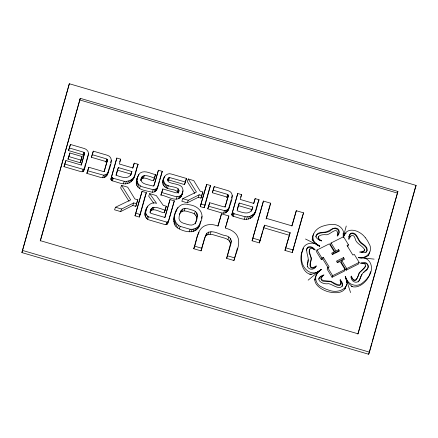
<?xml version="1.0" encoding="UTF-8"?>
<svg xmlns="http://www.w3.org/2000/svg" width="438" height="438" viewBox="0 0 438 438"><rect width="100%" height="100%" fill="white"/><g stroke="black" fill="none" stroke-linecap="round" stroke-linejoin="round"><path stroke-width="0.66" d="M365.495 265.943L365.369 266.786L364.263 268.313L359.406 272.754L356.926 278.743L355.913 280.249L354.709 280.758L353.499 280.265L351.062 276.646L351.199 277.906M314.834 279.154C314.473 283.446 318.081 286.72 321.41 288.779A25.47 23.444 20.3 0 0 327.887 291.653C333.625 293.121 342.16 294.062 345.516 287.936M141.66 177.708C138.775 184.212 148.515 184.595 152.331 185.882L153.607 185.86L154.307 184.907L158.408 170.24L162.263 171.373L158.162 186.035C157.368 188.953 155.884 192.479 152.243 192.26C146.79 190.645 137.965 190.65 136.289 183.84C136.048 180.013 137.51 175.852 140.1 173.059C144.929 169.774 150.628 173.7 155.512 174.614L153.574 180.735C149.873 180.609 143.138 175.107 140.718 180.264C141.425 172.473 150.114 176.519 154.515 178.184M314.862 278.973L314.818 280.117C315.015 275.803 317.857 272.042 321.24 269.567C317.851 271.883 314.128 274.462 309.819 274.183L311.161 274.434M110.841 179.224L116.837 158.052L120.696 159.18L119.344 164.009L132.906 167.989L134.252 163.16L138.112 164.288C135.566 170.327 135.955 179.273 129.407 182.87C123.806 185.613 117.789 182.115 112.331 180.845L111.613 180.489L110.841 179.224L116.837 158.052M231.757 214.675L237.752 193.503L241.612 194.636L240.259 199.465L253.821 203.44L255.168 198.611L259.028 199.739C256.487 205.783 256.871 214.724 250.322 218.321C244.722 221.064 238.71 217.566 233.246 216.295L232.529 215.939L231.757 214.675L237.752 193.503M199.005 232.354L197.226 236.29L193.744 248.729L201.031 250.864L205.455 235.874L206.835 233.224C212.852 228.97 220.161 235.25 226.391 235.814C228.773 236.569 230.875 238.316 231.28 240.878L226.643 258.376L233.93 260.511C235.967 252.266 242.055 242.438 236.328 234.439C233.629 231.029 229.583 229.162 225.433 228.187L228.85 215.983L221.508 213.832L217.867 226.019M231.28 240.878L231.067 243.386L226.643 258.376M343.228 237.013L343.178 233.131M164.787 217.478L170.021 199.586L174.308 200.845L167.809 223.254L166.79 224.491L165.088 224.623L148.816 219.849C139.985 216.284 147.787 199.744 156.612 203.391L149.665 193.618L148.717 196.169L153.738 203.227M144.808 215.162L146.626 208.428M104.102 171.597L107.447 160.056L107.266 159.514L106.226 158.797L92.308 154.718L91.361 157.275L105.279 161.354L106.505 162.613M104.211 171.603L107.447 160.056M178.228 193.163C182.208 184.935 167.749 188.559 164.688 183.194C161.162 178.693 166.352 172.041 171.614 174.11L186.495 178.474L184.551 184.595L169.67 180.232L167.77 180.33L168.718 177.773L169.583 177.538L185.493 182.038M225.017 207.048L228.362 195.507L228.187 194.965L227.141 194.253L213.224 190.169L212.277 192.725L226.194 196.804L227.421 198.064M225.127 207.054L228.362 195.507M308.045 259.849L307.252 264.694M83.614 155.89L82.371 154.636L68.487 150.562L69.428 148.011L83.319 152.085L84.386 152.796L84.561 153.338L81.167 165.027M84.561 153.338L81.38 165.082L65.924 160.549L63.981 166.67L81.353 171.762C85.503 172.293 84.178 165.652 85.782 163.462M343.321 236.525C345.522 229.107 338.065 223.385 331.15 224.535A25.47 23.444 20.3 0 0 324.312 225.701C313.252 228.308 307.711 240.227 319.74 246.276L316.794 244.815M91.361 157.275L93.305 151.154L107.222 155.233C114.663 157.51 109.916 166.708 108.536 171.488C107.929 175.151 104.874 178.95 100.773 177.456L86.855 173.377L88.799 167.256L102.716 171.34L103.976 171.307L104.687 170.327M212.277 192.725L214.22 186.604L228.138 190.683C235.578 192.966 230.831 202.159 229.452 206.939C228.844 210.601 225.789 214.401 221.688 212.912L207.776 208.827L209.714 202.712L223.632 206.791L224.891 206.758L225.603 205.778M179.038 190.284L178.096 192.84C175.901 188.192 168.444 190.316 164.847 186.889C162.071 184.787 162.241 180.883 163.79 178.08M136.174 182.203L137.806 176.58M346.25 285.456L346.431 284.328M369.771 251.921L368.588 255.376M87.397 157.669L87.622 156.35M68.487 150.562L70.43 144.447L84.342 148.526C87.074 149.32 89.264 152.254 88.345 155.118L84.742 167.984L83.455 171.192M178.939 191.253L177.866 192.704L175.977 192.819L162.848 188.97L160.905 195.091C166.916 195.545 176.355 203.155 181.283 196.372C181.869 193.716 183.845 190.984 182.526 188.274C180.768 181.923 163.577 185.383 168.718 177.773M181.852 194.937L183.057 190.853M173.612 219.619C174.198 211.987 179.076 201.381 188.488 204.672C198.053 205.449 205.444 213.049 200.456 222.592C198.584 233.782 187.327 233.164 179.257 228.921C170.869 225.22 174.258 215.474 176.793 209.063M337.216 236.005L337.435 234.79M320.955 278.557C321.032 283.6 329.234 279.986 332.157 282.439C334.145 284.016 341.843 288.527 340.627 282.521M343.332 236.936L346.25 226.013M370.597 271.62L369.229 275.683L367.285 279.099A25.47 23.444 20.3 0 1 362.697 283.857C359.549 286.31 355.119 288.056 351.243 286.271M21.9 252.589L69.33 83.74L416.1 185.411L369.453 352.141L368.67 354.26L21.9 252.589L69.33 83.74M40.208 240.971L80.258 98.326L397.901 191.455L358.07 333.822L40.433 240.692L80.258 98.326M63.981 166.67L65.924 160.549M69.428 148.011L70.43 144.447M67.967 159.142L69.916 152.993L82.098 156.563L81.09 160.16L80.143 162.712L67.967 159.142L69.916 152.993M80.143 162.712L82.098 156.563M86.138 162.175L87.222 158.31M86.855 173.377L88.799 167.256M92.308 154.718L93.305 151.154M110.294 164.381L107.168 175.063M115.961 175.271L117.4 170.13L130.962 174.105L131.904 171.554L118.348 167.579L117.636 169.495M118.348 167.579L116.19 175.288C120.603 176.738 127.967 179.963 131 174.346M130.557 175.545L130.962 174.105M132.632 168.126L134.252 163.16M131.904 171.554L130.529 175.622M137.165 166.84L133.634 178.688M129.024 201.277L120.664 187.946L121.605 185.389L130.699 199.881L115.49 207.251L114.548 209.802L120.631 211.587L132.774 205.482L135.791 206.364L136.749 202.942M135.791 206.364L137.85 199.816L134.833 198.934L127.688 187.174L121.605 185.389M135.003 215.797L142.065 191.39L146.352 192.643L140.237 214.505L139.289 217.056L135.003 215.797L142.065 191.39M139.289 217.056L145.405 195.2M153.574 180.735L155.512 174.614M153.716 186.183L158.408 170.24M149.665 193.618L156.289 195.562L163.226 205.329L166.309 206.232L165.197 210.196C160.16 208.816 150.305 203.341 150.157 212.72L150.869 213.333L165.016 217.478L170.021 199.586M159.361 180.938L156.727 189.818M159.717 179.662L162.263 171.373M160.905 195.091L162.848 188.97M150.913 209.682L149.966 212.238C152.648 206.501 160.144 212.6 164.255 212.748L165.203 209.353M174.308 200.845L168.75 220.703L167.425 223.988M184.551 184.595L185.214 182.219M194.8 193.459L187.327 181.551L188.274 178.994L196.454 192.036L182.772 198.666L181.825 201.223L187.3 202.827L198.228 197.33L200.943 198.129L201.951 194.532M200.943 198.129L202.893 191.981L200.177 191.187L193.749 180.604L188.274 178.994M200.237 206.621L206.687 184.393L210.541 185.526L205.039 205.198L204.092 207.749L200.237 206.621L206.687 184.393M204.092 207.749L209.413 188.734M200.681 220.971L198.786 226.999M193.744 248.729C197.335 240.977 196.295 229.123 205.603 225.428A14.936 13.748 20.3 0 1 215.151 225.176L218.091 226.035L221.508 213.832M207.776 208.827L209.714 202.712M213.224 190.169L214.22 186.604M201.031 250.864L204.508 238.425L206.835 233.224M231.209 199.832L228.083 210.514M225.389 227.53L225.926 225.603M226.287 224.316L228.85 215.983M237.237 209.435L238.316 205.581L251.877 209.561L252.819 207.004L239.263 203.029L238.551 204.946M239.263 203.029L237.106 210.738C241.524 212.189 248.883 215.414 251.916 209.797M233.93 260.511L237.412 248.072M251.472 211.001L251.877 209.561M253.547 203.577L255.168 198.611M252.819 207.004L251.445 211.072M258.081 202.296L254.555 214.138M264.568 225.181L259.378 242.92L252.091 240.785L263.43 201.069L270.717 203.21L266.468 218.392L292.053 225.893L296.302 210.711L303.589 212.846L292.25 252.556L284.963 250.421L290.153 232.682L264.568 225.181L263.862 227.098M252.091 240.785L263.43 201.069M259.378 242.92L262.74 230.897M263.096 229.632L263.627 227.733L289.211 235.239M266.058 219.049L268.001 212.091M268.357 210.82L269.77 205.761M291.817 225.915L296.302 210.711M284.963 250.421L290.153 232.682M292.25 252.556L294.254 245.384M294.621 244.081L302.647 215.397M357.851 334.095L397.901 191.455M368.67 354.26L371.802 343.058M372.174 341.739L415.317 187.53M348.851 236.755L350.165 234.237A2.973 2.737 20.3 0 1 351.928 233.547C357.277 233.657 357.463 240.473 360.967 243.227C363.639 245.012 369.431 249.052 365.861 252.622M301.541 253.115L303.671 248.193M306.321 250.164C306.95 245.822 312.387 246.835 314.227 249.72M346.157 286.019L344.947 288.954L345.544 287.87M343.326 237.33C346.387 225.422 360.145 230.388 365.303 237.719M83.028 154.926L83.97 152.375M83.439 155.353L84.386 152.796M87.857 155.714L88.569 153.798M82.163 171.855L83.111 169.298L84.403 168.641M82.886 171.647L83.833 169.095M105.914 161.638L106.856 159.087M106.324 162.065L107.266 159.514M106.434 163.248L107.381 160.697M102.618 177.746L103.565 175.195L106.407 174.379L108.109 172.512M104.184 177.527L105.125 174.976M110.502 162.651L111.449 160.1M105.465 176.936L106.407 174.379M106.461 176.076L107.403 173.519M111.099 179.919L112.04 177.368L111.789 176.667M111.613 180.489L112.561 177.932L112.04 177.368M112.331 180.845L113.278 178.293L112.561 177.932M119.749 161.737L120.696 159.18M123.286 183.861L124.233 181.31C128.323 181.83 132.687 179.887 134.581 176.136M125.471 183.911L126.418 181.359M127.529 183.571L128.476 181.02M129.407 182.87L130.354 180.319M131.077 181.814L132.019 179.257M120.631 211.587L121.572 209.03L133.716 202.925L136.733 203.812M137.401 166.205L138.112 164.288M132.506 180.407L133.448 177.855M136.404 180.752L137.351 178.195M138.742 174.494L136.859 179.131M136.289 183.84L137.231 181.288L137.121 179.651M136.815 185.515L137.762 182.964L137.231 181.288M137.833 187.097L138.775 184.546L137.762 182.964M140.735 180.604L141.206 179.328M141.299 179.104L142.24 176.552M142.224 178.375L143.171 175.819M132.774 205.482L133.716 202.925M139.437 188.46L140.379 185.904L138.775 184.546M143.429 178.063L144.37 175.512M136.908 202.372L137.85 199.816M145.64 194.56L146.352 192.643M152.243 192.26L153.185 189.703L156.12 188.898L157.675 187.267M144.973 213.509L145.92 210.957M147.666 206.112L145.679 210.979M154.242 191.915L155.183 189.364M145.257 216.985L146.204 214.428L145.75 212.605M155.172 191.45L156.12 188.898M156.021 190.76L156.968 188.209M146.527 218.661L147.475 216.104L146.204 214.428M147.529 219.339L148.471 216.788L147.475 216.104M150.617 210.935L151.559 208.384M151.657 210.125L152.599 207.574M164.611 176.268L162.848 180.637M162.597 182.613L163.544 180.056M152.999 209.786L153.941 207.234M162.947 184.316L163.894 181.765M163.746 185.745L164.688 183.194M164.847 186.889L165.788 184.338M167.584 179.624L168.055 178.348M168.641 180.095L169.583 177.538M166.106 187.743L167.053 185.192M167.415 188.296L168.356 185.745M165.361 208.784L166.309 206.232M164.255 212.748L165.197 210.196M177.22 191.335L178.167 188.783M177.833 191.997L178.775 189.446M165.991 224.721L166.933 222.165L168.367 221.431M166.79 224.491L167.738 221.94M176.142 199.219L177.083 196.667C179.695 196.667 182.186 194.981 182.794 192.381M178.43 198.808L179.377 196.257M185.548 181.025L186.495 178.474M179.503 198.261L180.445 195.709M180.478 197.461L181.42 194.91M181.283 196.372L182.224 193.815M177.368 208.745L177.839 207.47M173.672 221.54L174.62 218.984L174.554 217.062M174.121 223.364L175.069 220.812L174.62 218.984M174.926 225.039L175.868 222.488L175.069 220.812M179.41 214.735A20.575 18.944 20.3 0 1 180.412 212.726L181.354 210.174C184.535 206.621 189.49 209.435 193.18 210.333C195.315 211.023 197.149 212.627 197.527 214.916A20.575 18.944 20.3 0 1 195.167 223.342C191.981 226.906 187.015 224.07 183.308 223.172C181.19 222.488 179.366 220.883 179 218.6A20.575 18.944 20.3 0 1 181.354 210.174M176.065 226.539L177.007 223.988L175.868 222.488M180.412 212.726L182.011 211.434L182.958 208.877M177.516 227.853L178.463 225.296L177.007 223.988M182.011 211.434L184.08 210.902L185.022 208.346M187.3 202.827L188.241 200.275L199.17 194.779L201.885 195.572M179.257 228.921L180.204 226.364L178.463 225.296M198.228 197.33L199.17 194.779M195.222 223.889A20.575 18.944 20.3 0 0 196.585 217.467L195.895 215.501L194.417 213.93L195.359 211.379M202.186 193.897L202.893 191.981M189.156 231.822L190.103 229.266C193.908 229.736 197.954 227.93 199.733 224.448M195.895 215.501L196.837 212.95M191.192 231.861L192.134 229.309M196.585 217.467L197.527 214.916M193.109 231.538L194.056 228.986M209.599 188.077L210.541 185.526M194.855 230.881L195.797 228.329M196.405 229.895L197.346 227.344M201.261 218.359L201.973 216.443M197.735 228.592L198.677 226.041M205.887 235.775L207.836 234.554L208.784 231.998M207.836 234.554L210.065 234.292L211.006 231.74M226.829 197.089L227.771 194.538M227.24 197.516L228.187 194.965M227.349 198.699L228.297 196.147M223.533 213.196L224.48 210.645L227.322 209.829L229.025 207.962M225.099 212.983L226.041 210.426M231.417 198.107L232.364 195.551M226.38 212.386L227.322 209.829M227.377 211.527L228.318 208.975M232.014 215.37L232.956 212.819L232.704 212.123M232.529 215.939L233.476 213.388L232.956 212.819M233.246 216.295L234.193 213.744L233.476 213.388M240.665 197.188L241.612 194.636M230.339 243.435L229.583 241.261L227.93 239.531L228.871 236.98M229.583 241.261L230.525 238.71M244.201 219.312L245.149 216.761C249.238 217.281 253.602 215.337 255.496 211.587M246.386 219.361L247.333 216.81M248.445 219.027L249.392 216.471M250.322 218.321L251.27 215.77M251.992 217.264L252.94 214.708M258.321 201.655L259.028 199.739M253.421 215.857L254.363 213.306M270.011 205.121L270.717 203.21M302.882 214.762L303.589 212.846M317.024 250.027L316.439 251.615L321.333 259.652L322.751 258.94L323.337 257.352L329.168 266.939L327.75 267.651L327.164 269.239L332.059 277.276L344.421 271.073L345.007 269.485L340.112 261.448L337.501 262.756L336.499 261.114L343.523 257.588L344.525 259.236L341.821 260.594L341.229 262.181L346.124 270.219L358.58 263.972L359.165 262.384L354.276 254.341L352.858 255.053L347.022 245.472L348.44 244.76L343.545 236.723L331.09 242.97L330.504 244.557L335.399 252.595L338.103 251.237L338.694 249.649L339.505 250.985L332.48 254.511L331.665 253.175L334.282 251.861L329.387 243.824L317.024 250.027L321.919 258.064L321.333 259.652M334.282 251.861L333.69 253.449L332.124 254.237M335.399 252.595L335.984 251.007L338.694 249.649M332.059 277.276L332.645 275.688L345.007 269.485M343.523 257.588L342.938 259.176L337.085 262.116M347.854 246.348L348.44 244.76M346.124 270.219L346.71 268.631L359.165 262.384M359.707 279.559L361.974 274.412M415.514 186.999L416.1 185.411M343.392 237.078L344.859 234.319L346.146 233.021M318.678 279.083L320.238 277.117L323.748 275.447M337.78 235.562C341.7 231.253 335.782 226.238 331.665 229.572C327.602 234.708 318.7 230.437 315.825 236.345A2.973 2.737 20.3 0 0 315.76 236.936M313.75 233.87L312.431 236.416L312.338 240.188M359.297 280.38L358.125 281.935M349.562 237.818L350.915 236.137M175.846 211.614L176.897 210.021M318.486 236.679C317.238 238.195 319.401 239.849 320.424 240.752M321.404 277.752L322.023 277.04M368.495 255.491L365.582 257.177L358.525 257.681L362.166 258.135M365.155 271.303C371.534 267.355 367.126 259.603 360.282 263.249C370.991 263.15 362.478 269.354 359.171 272.869C358.125 277.949 354.32 284.328 351.287 276.033C350.05 281.705 357.868 285.1 359.855 279.11C360.803 275.091 363.376 271.894 366.666 269.523C367.969 268.472 368.489 266.643 367.772 265.11A2.973 2.737 20.3 0 0 366.436 263.714L364.64 263.205L361.865 263.397M363.54 272.655L364.345 271.976M308.149 280.161L319.477 270.837M316.143 266.424C311.259 270.826 308.286 266.408 310.87 261.371C312.852 257.314 306.928 252.436 309.995 249.112M321.919 258.064L323.337 257.352M361.284 252.469L364.055 251.45L364.372 249.934M210.065 234.292L212.304 234.516L225.45 238.371L227.93 239.531M83.111 169.298L64.923 164.119M166.933 222.165L148.471 216.788M360.781 257.675L374.118 259.137M184.08 210.902L186.468 211.198L192.238 212.89L194.417 213.93M153.185 189.703L142.635 186.9L140.379 185.904M177.083 196.667L174.981 196.383L161.852 192.534M103.565 175.195L87.803 170.825M224.48 210.645L208.718 206.276M311.079 274.462C304.295 273.4 301.464 265.68 300.961 259.652A25.47 23.444 20.3 0 1 301.541 253.115M190.103 229.266L180.204 226.364M124.233 181.31L113.278 178.293M245.149 216.761L234.193 213.744M79.672 99.919L397.31 193.049M68.908 156.585L81.09 160.16M182.772 198.666L188.241 200.275M201.179 204.064L205.039 205.198M253.033 238.228L260.32 240.369M285.905 247.87L293.192 250.005M115.49 207.251L121.572 209.03M135.95 213.246L140.237 214.505M194.686 246.172L201.973 248.313M227.59 255.819L234.872 257.96M22.683 250.47L369.453 352.141M305.478 239.011L317.807 245.072M352.245 286.622L348.96 283.709L345.215 276.597L346.13 279.614M339.954 280.194L341.843 283.019L342.406 285.866A2.973 2.737 20.3 0 1 342.215 286.479M341.821 260.594L346.71 268.631M331.09 242.97L335.984 251.007M322.751 258.94L328.237 267.963M327.75 267.651L332.645 275.688M346.036 278.623L350.57 292.6M312.343 240.117L312.146 238.967L313.832 241.968L319.729 246.309C313.865 240.736 303.069 242.603 302.138 251.494A25.47 23.444 20.3 0 0 301.558 258.031C301.229 268.669 312.015 278.168 321.251 269.534C313.4 273.246 314.084 284.038 322.012 287.158A25.47 23.444 20.3 0 0 328.489 290.033C337.972 294.095 351.938 288.472 345.232 276.564C347.137 284.651 357.2 288.385 363.299 282.236A25.47 23.444 20.3 0 0 367.882 277.478C375.273 268.998 370.893 255.759 358.541 257.654C366.694 259.214 373.849 250.985 368.944 243.533A25.47 23.444 20.3 0 0 365.303 237.719M307.235 266.129L307.35 266.841M346.327 280.676L346.485 282.609M307.476 264.087C306.304 270.027 314.489 271.149 316.373 265.806C308.489 271.325 310.285 263.085 311.303 257.977C309.507 253.23 306.918 244.508 315.349 250.087C313.635 247.377 308.522 244.481 306.786 248.713C305.981 253.843 310.044 258.842 307.476 264.087M342.664 284.344C341.076 291.631 332.716 284.339 328.631 283.665C321.322 284.979 313.384 278.135 323.972 274.829C315.76 281.015 326.726 280.796 330.936 281.295C334.632 283.419 344.044 288.932 340.178 279.581L341.969 282.192L342.664 284.344M364.706 249.775L363.737 251.215L359.549 252.036C361.952 252.726 366.261 253.569 367.186 250.339C367.674 245.86 362.39 244.393 360.096 241.464C357.715 238.726 357.178 233.854 353.077 233C349.568 232.266 348.478 236.728 348.9 239.383C349.004 235.222 354.09 233.569 355.065 238.332C355.979 243.977 362.472 245.313 364.706 249.775M337.72 233.011L337.337 236C338.924 233.969 340.441 230.076 337.484 228.499C333.515 226.545 330.274 230.607 326.759 231.702C323.364 232.917 318.311 231.363 316.252 235.14C315.004 238.42 319.28 240.27 321.76 240.966C314.188 236.673 320.999 234.023 326.305 234.784C329.907 235.047 336.422 226.561 337.72 233.011"/></g></svg>
